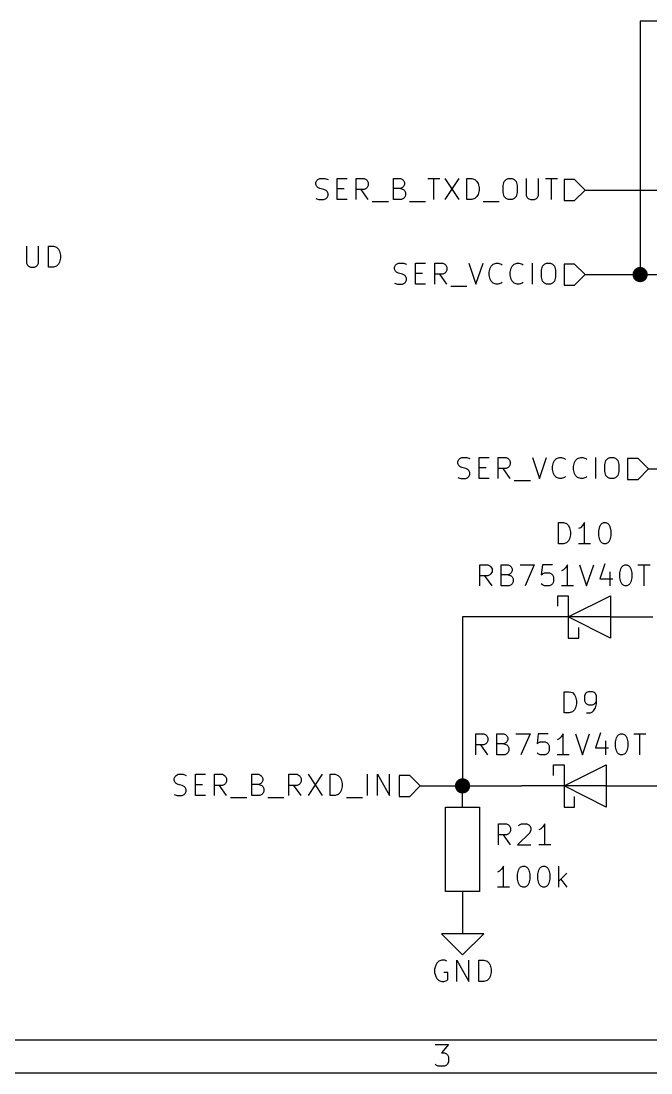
# Model space of a CAD drawing. Extents: x 0.4 to 16.1, y -11.3 to -0.4.
# Drawn here: x 4.346 to 5.836, y -11.299 to -8.81 of the extents above; entities that cross this region are included whole.
import ezdxf

# ---------------------------------------------------------------- set-up
doc = ezdxf.new("R2010")
doc.units = 0
doc.header["$MEASUREMENT"] = 0
for name, color, linetype in [('BROWN2', 54, 'CONTINUOUS'), ('CYAN2', 4, 'CONTINUOUS'), ('GREEN2', 3, 'CONTINUOUS'), ('RED2', 1, 'CONTINUOUS')]:
    doc.layers.add(name, color=color, linetype=linetype)

msp = doc.modelspace()

# ---------------------------------------------------------------- linework, layer by layer
at = {"layer": 'BROWN2', "linetype": 'CONTINUOUS'}
for p, q in [((5.04556, -9.18738), (5.04794, -9.185)), ((5.04794, -9.185), (5.0527, -9.18262)), ((5.0527, -9.18262), (5.06461, -9.18262)), ((5.06461, -9.18262), (5.07175, -9.185)), ((5.09318, -9.23262), (5.09318, -9.18262)), ((5.09318, -9.18262), (5.11699, -9.18262)), ((5.13842, -9.23262), (5.13842, -9.18262)), ((5.13842, -9.18262), (5.15747, -9.18262)), ((5.15747, -9.18262), (5.16223, -9.185)), ((5.16223, -9.185), (5.16461, -9.18738)), ((5.22652, -9.23262), (5.22652, -9.18262)), ((5.22652, -9.18262), (5.24318, -9.18262)), ((5.24318, -9.18262), (5.24794, -9.185)), ((5.24794, -9.185), (5.25032, -9.18738)), ((5.30747, -9.18262), (5.33604, -9.18262)), ((5.32175, -9.23262), (5.32175, -9.18262)), ((5.34794, -9.18262), (5.38128, -9.23262)), ((5.38128, -9.18262), (5.34794, -9.23262)), ((5.40032, -9.23262), (5.40032, -9.18262)), ((5.40032, -9.18262), (5.41223, -9.18262)), ((5.41223, -9.18262), (5.41937, -9.185)), ((5.41937, -9.185), (5.42413, -9.18976)), ((5.48842, -9.18976), (5.49318, -9.185)), ((5.49318, -9.185), (5.49794, -9.18262)), ((5.49794, -9.18262), (5.50747, -9.18262)), ((5.50747, -9.18262), (5.51223, -9.185)), ((5.51223, -9.185), (5.51699, -9.18976)), ((5.5408, -9.18262), (5.5408, -9.22309)), ((5.56937, -9.22309), (5.56937, -9.18262)), ((5.58604, -9.18262), (5.61461, -9.18262)), ((5.60032, -9.23262), (5.60032, -9.18262)), ((5.655, -9.185), (5.63, -9.185)), ((5.63, -9.185), (5.63, -9.235)), ((5.68, -9.21), (5.655, -9.185)), ((5.04318, -9.19214), (5.04556, -9.18738)), ((5.04318, -9.1969), (5.04318, -9.19214)), ((5.04556, -9.20167), (5.04318, -9.1969)), ((5.04794, -9.20405), (5.04556, -9.20167)), ((5.0527, -9.20643), (5.04794, -9.20405)), ((5.06223, -9.20881), (5.0527, -9.20643)), ((5.06699, -9.21119), (5.06223, -9.20881)), ((5.09318, -9.20643), (5.10985, -9.20643)), ((5.15747, -9.20881), (5.13842, -9.20881)), ((5.16699, -9.23262), (5.15032, -9.20881)), ((5.16223, -9.20643), (5.15747, -9.20881)), ((5.16461, -9.20405), (5.16223, -9.20643)), ((5.16461, -9.18738), (5.16699, -9.19214)), ((5.16699, -9.19928), (5.16461, -9.20405)), ((5.16699, -9.19214), (5.16699, -9.19928)), ((5.24318, -9.20643), (5.22652, -9.20643)), ((5.24794, -9.20405), (5.24318, -9.20643)), ((5.24318, -9.20643), (5.25032, -9.20881)), ((5.25032, -9.20167), (5.24794, -9.20405)), ((5.25032, -9.18738), (5.2527, -9.19214)), ((5.2527, -9.1969), (5.25032, -9.20167)), ((5.25032, -9.20881), (5.2527, -9.21119)), ((5.2527, -9.19214), (5.2527, -9.1969)), ((5.42413, -9.18976), (5.42652, -9.19452)), ((5.42652, -9.19452), (5.4289, -9.20405)), ((5.4289, -9.20405), (5.4289, -9.21119)), ((5.48604, -9.19928), (5.48842, -9.18976)), ((5.48604, -9.21595), (5.48604, -9.19928)), ((5.51699, -9.18976), (5.51937, -9.19928)), ((5.51937, -9.19928), (5.51937, -9.21595)), ((5.655, -9.235), (5.68, -9.21)), ((5.04318, -9.23024), (5.05032, -9.23262)), ((5.05032, -9.23262), (5.06223, -9.23262)), ((5.06223, -9.23262), (5.06699, -9.23024)), ((5.06937, -9.21357), (5.06699, -9.21119)), ((5.06699, -9.23024), (5.06937, -9.22785)), ((5.07175, -9.21833), (5.06937, -9.21357)), ((5.06937, -9.22785), (5.07175, -9.22309)), ((5.07175, -9.22309), (5.07175, -9.21833)), ((5.11699, -9.23262), (5.09318, -9.23262)), ((5.24556, -9.23262), (5.22652, -9.23262)), ((5.25032, -9.23024), (5.24556, -9.23262)), ((5.2527, -9.22785), (5.25032, -9.23024)), ((5.2527, -9.21119), (5.25509, -9.21595)), ((5.25509, -9.22309), (5.2527, -9.22785)), ((5.25509, -9.21595), (5.25509, -9.22309)), ((5.41223, -9.23262), (5.40032, -9.23262)), ((5.41937, -9.23024), (5.41223, -9.23262)), ((5.42413, -9.22547), (5.41937, -9.23024)), ((5.42652, -9.22071), (5.42413, -9.22547)), ((5.4289, -9.21119), (5.42652, -9.22071)), ((5.48842, -9.22547), (5.48604, -9.21595)), ((5.49318, -9.23024), (5.48842, -9.22547)), ((5.49794, -9.23262), (5.49318, -9.23024)), ((5.50747, -9.23262), (5.49794, -9.23262)), ((5.51223, -9.23024), (5.50747, -9.23262)), ((5.51699, -9.22547), (5.51223, -9.23024)), ((5.51937, -9.21595), (5.51699, -9.22547)), ((5.5408, -9.22309), (5.54318, -9.22785)), ((5.54318, -9.22785), (5.54556, -9.23024)), ((5.54556, -9.23024), (5.55032, -9.23262)), ((5.55032, -9.23262), (5.55985, -9.23262)), ((5.55985, -9.23262), (5.56461, -9.23024)), ((5.56461, -9.23024), (5.56699, -9.22785)), ((5.56699, -9.22785), (5.56937, -9.22309)), ((5.63, -9.235), (5.655, -9.235)), ((5.17652, -9.23738), (5.21461, -9.23738)), ((5.26461, -9.23738), (5.3027, -9.23738)), ((5.43842, -9.23738), (5.47652, -9.23738)), ((4.35824, -9.34262), (4.35824, -9.38309)), ((4.38681, -9.38309), (4.38681, -9.34262)), ((4.41063, -9.39262), (4.41063, -9.34262)), ((4.41063, -9.34262), (4.42253, -9.34262)), ((4.42253, -9.34262), (4.42967, -9.345)), ((4.42967, -9.345), (4.43443, -9.34976)), ((4.43443, -9.34976), (4.43681, -9.35452)), ((4.43681, -9.35452), (4.4392, -9.36405)), ((4.35824, -9.38309), (4.36063, -9.38785)), ((4.38443, -9.38785), (4.38681, -9.38309)), ((4.43681, -9.38071), (4.43443, -9.38547)), ((4.4392, -9.37119), (4.43681, -9.38071)), ((4.4392, -9.36405), (4.4392, -9.37119)), ((5.23366, -9.385), (5.23842, -9.38262)), ((5.23842, -9.38262), (5.25032, -9.38262)), ((5.25032, -9.38262), (5.25747, -9.385)), ((5.2789, -9.43262), (5.2789, -9.38262)), ((5.2789, -9.38262), (5.3027, -9.38262)), ((5.32413, -9.43262), (5.32413, -9.38262)), ((5.32413, -9.38262), (5.34318, -9.38262)), ((5.34318, -9.38262), (5.34794, -9.385)), ((5.40509, -9.38262), (5.42175, -9.43262)), ((5.42175, -9.43262), (5.43842, -9.38262)), ((5.46223, -9.385), (5.46937, -9.38262)), ((5.46937, -9.38262), (5.47413, -9.38262)), ((5.47413, -9.38262), (5.48128, -9.385)), ((5.51223, -9.385), (5.51937, -9.38262)), ((5.51937, -9.38262), (5.52413, -9.38262)), ((5.52413, -9.38262), (5.53128, -9.385)), ((5.55509, -9.43262), (5.55509, -9.38262)), ((5.58366, -9.385), (5.58842, -9.38262)), ((5.58842, -9.38262), (5.59794, -9.38262)), ((5.59794, -9.38262), (5.6027, -9.385)), ((4.36063, -9.38785), (4.363, -9.39024)), ((4.363, -9.39024), (4.36777, -9.39262)), ((4.36777, -9.39262), (4.37729, -9.39262)), ((4.37729, -9.39262), (4.38205, -9.39024)), ((4.38205, -9.39024), (4.38443, -9.38785)), ((4.42253, -9.39262), (4.41063, -9.39262)), ((4.42967, -9.39024), (4.42253, -9.39262)), ((4.43443, -9.38547), (4.42967, -9.39024)), ((5.2289, -9.39214), (5.23128, -9.38738)), ((5.2289, -9.3969), (5.2289, -9.39214)), ((5.23128, -9.40167), (5.2289, -9.3969)), ((5.23128, -9.38738), (5.23366, -9.385)), ((5.23366, -9.40405), (5.23128, -9.40167)), ((5.23842, -9.40643), (5.23366, -9.40405)), ((5.24794, -9.40881), (5.23842, -9.40643)), ((5.2527, -9.41119), (5.24794, -9.40881)), ((5.2789, -9.40643), (5.29556, -9.40643)), ((5.34318, -9.40881), (5.32413, -9.40881)), ((5.3527, -9.43262), (5.33604, -9.40881)), ((5.34794, -9.40643), (5.34318, -9.40881)), ((5.34794, -9.385), (5.35032, -9.38738)), ((5.35032, -9.40405), (5.34794, -9.40643)), ((5.35032, -9.38738), (5.3527, -9.39214)), ((5.3527, -9.39928), (5.35032, -9.40405)), ((5.3527, -9.39214), (5.3527, -9.39928)), ((5.4527, -9.40405), (5.45509, -9.39452)), ((5.4527, -9.41119), (5.4527, -9.40405)), ((5.45509, -9.39452), (5.45747, -9.38976)), ((5.45747, -9.38976), (5.46223, -9.385)), ((5.48128, -9.385), (5.48366, -9.38738)), ((5.5027, -9.40405), (5.50509, -9.39452)), ((5.5027, -9.41119), (5.5027, -9.40405)), ((5.50509, -9.39452), (5.50747, -9.38976)), ((5.50747, -9.38976), (5.51223, -9.385)), ((5.53128, -9.385), (5.53366, -9.38738)), ((5.57652, -9.39928), (5.5789, -9.38976)), ((5.57652, -9.41595), (5.57652, -9.39928)), ((5.5789, -9.38976), (5.58366, -9.385)), ((5.6027, -9.385), (5.60747, -9.38976)), ((5.60747, -9.38976), (5.60985, -9.39928)), ((5.60985, -9.39928), (5.60985, -9.41595)), ((5.655, -9.385), (5.63, -9.385)), ((5.63, -9.385), (5.63, -9.435)), ((5.68, -9.41), (5.655, -9.385)), ((5.2289, -9.43024), (5.23604, -9.43262)), ((5.23604, -9.43262), (5.24794, -9.43262)), ((5.24794, -9.43262), (5.2527, -9.43024)), ((5.25509, -9.41357), (5.2527, -9.41119)), ((5.2527, -9.43024), (5.25509, -9.42785)), ((5.25747, -9.41833), (5.25509, -9.41357)), ((5.25509, -9.42785), (5.25747, -9.42309)), ((5.25747, -9.42309), (5.25747, -9.41833)), ((5.3027, -9.43262), (5.2789, -9.43262)), ((5.45509, -9.42071), (5.4527, -9.41119)), ((5.45747, -9.42547), (5.45509, -9.42071)), ((5.46223, -9.43024), (5.45747, -9.42547)), ((5.46937, -9.43262), (5.46223, -9.43024)), ((5.47413, -9.43262), (5.46937, -9.43262)), ((5.48128, -9.43024), (5.47413, -9.43262)), ((5.48366, -9.42785), (5.48128, -9.43024)), ((5.50509, -9.42071), (5.5027, -9.41119)), ((5.50747, -9.42547), (5.50509, -9.42071)), ((5.51223, -9.43024), (5.50747, -9.42547)), ((5.51937, -9.43262), (5.51223, -9.43024)), ((5.52413, -9.43262), (5.51937, -9.43262)), ((5.53128, -9.43024), (5.52413, -9.43262)), ((5.53366, -9.42785), (5.53128, -9.43024)), ((5.5789, -9.42547), (5.57652, -9.41595)), ((5.58366, -9.43024), (5.5789, -9.42547)), ((5.58842, -9.43262), (5.58366, -9.43024)), ((5.59794, -9.43262), (5.58842, -9.43262)), ((5.6027, -9.43024), (5.59794, -9.43262)), ((5.60747, -9.42547), (5.6027, -9.43024)), ((5.60985, -9.41595), (5.60747, -9.42547)), ((5.655, -9.435), (5.68, -9.41)), ((5.36223, -9.43738), (5.40032, -9.43738)), ((5.63, -9.435), (5.655, -9.435)), ((5.3789, -9.85214), (5.38128, -9.84738)), ((5.3789, -9.8569), (5.3789, -9.85214)), ((5.38128, -9.86167), (5.3789, -9.8569)), ((5.38128, -9.84738), (5.38366, -9.845)), ((5.38366, -9.845), (5.38842, -9.84262)), ((5.38842, -9.84262), (5.40032, -9.84262)), ((5.40032, -9.84262), (5.40747, -9.845)), ((5.4289, -9.89262), (5.4289, -9.84262)), ((5.4289, -9.84262), (5.4527, -9.84262)), ((5.47413, -9.89262), (5.47413, -9.84262)), ((5.47413, -9.84262), (5.49318, -9.84262)), ((5.49318, -9.84262), (5.49794, -9.845)), ((5.49794, -9.845), (5.50032, -9.84738)), ((5.50032, -9.84738), (5.5027, -9.85214)), ((5.5027, -9.85214), (5.5027, -9.85928)), ((5.55509, -9.84262), (5.57175, -9.89262)), ((5.57175, -9.89262), (5.58842, -9.84262)), ((5.6027, -9.86405), (5.60509, -9.85452)), ((5.60509, -9.85452), (5.60747, -9.84976)), ((5.60747, -9.84976), (5.61223, -9.845)), ((5.61223, -9.845), (5.61937, -9.84262)), ((5.61937, -9.84262), (5.62413, -9.84262)), ((5.62413, -9.84262), (5.63128, -9.845)), ((5.63128, -9.845), (5.63366, -9.84738)), ((5.6527, -9.86405), (5.65509, -9.85452)), ((5.65509, -9.85452), (5.65747, -9.84976)), ((5.65747, -9.84976), (5.66223, -9.845)), ((5.66223, -9.845), (5.66937, -9.84262)), ((5.66937, -9.84262), (5.67413, -9.84262)), ((5.67413, -9.84262), (5.68128, -9.845)), ((5.68128, -9.845), (5.68366, -9.84738)), ((5.70509, -9.89262), (5.70509, -9.84262)), ((5.72652, -9.85928), (5.7289, -9.84976)), ((5.7289, -9.84976), (5.73366, -9.845)), ((5.73366, -9.845), (5.73842, -9.84262)), ((5.73842, -9.84262), (5.74794, -9.84262)), ((5.74794, -9.84262), (5.7527, -9.845)), ((5.7527, -9.845), (5.75747, -9.84976)), ((5.75747, -9.84976), (5.75985, -9.85928)), ((5.805, -9.845), (5.78, -9.845)), ((5.78, -9.845), (5.78, -9.895)), ((5.83, -9.87), (5.805, -9.845)), ((5.38366, -9.86405), (5.38128, -9.86167)), ((5.38842, -9.86643), (5.38366, -9.86405)), ((5.39794, -9.86881), (5.38842, -9.86643)), ((5.4027, -9.87119), (5.39794, -9.86881)), ((5.40509, -9.87357), (5.4027, -9.87119)), ((5.40747, -9.87833), (5.40509, -9.87357)), ((5.40747, -9.88309), (5.40747, -9.87833)), ((5.4289, -9.86643), (5.44556, -9.86643)), ((5.49318, -9.86881), (5.47413, -9.86881)), ((5.5027, -9.89262), (5.48604, -9.86881)), ((5.49794, -9.86643), (5.49318, -9.86881)), ((5.50032, -9.86405), (5.49794, -9.86643)), ((5.5027, -9.85928), (5.50032, -9.86405)), ((5.6027, -9.87119), (5.6027, -9.86405)), ((5.60509, -9.88071), (5.6027, -9.87119)), ((5.60747, -9.88547), (5.60509, -9.88071)), ((5.6527, -9.87119), (5.6527, -9.86405)), ((5.65509, -9.88071), (5.6527, -9.87119)), ((5.65747, -9.88547), (5.65509, -9.88071)), ((5.72652, -9.87595), (5.72652, -9.85928)), ((5.7289, -9.88547), (5.72652, -9.87595)), ((5.75985, -9.87595), (5.75747, -9.88547)), ((5.75985, -9.85928), (5.75985, -9.87595)), ((5.805, -9.895), (5.83, -9.87)), ((5.3789, -9.89024), (5.38604, -9.89262)), ((5.38604, -9.89262), (5.39794, -9.89262)), ((5.39794, -9.89262), (5.4027, -9.89024)), ((5.4027, -9.89024), (5.40509, -9.88785)), ((5.40509, -9.88785), (5.40747, -9.88309)), ((5.4527, -9.89262), (5.4289, -9.89262)), ((5.51223, -9.89738), (5.55032, -9.89738)), ((5.61223, -9.89024), (5.60747, -9.88547)), ((5.61937, -9.89262), (5.61223, -9.89024)), ((5.62413, -9.89262), (5.61937, -9.89262)), ((5.63128, -9.89024), (5.62413, -9.89262)), ((5.63366, -9.88785), (5.63128, -9.89024)), ((5.66223, -9.89024), (5.65747, -9.88547)), ((5.66937, -9.89262), (5.66223, -9.89024)), ((5.67413, -9.89262), (5.66937, -9.89262)), ((5.68128, -9.89024), (5.67413, -9.89262)), ((5.68366, -9.88785), (5.68128, -9.89024)), ((5.73366, -9.89024), (5.7289, -9.88547)), ((5.73842, -9.89262), (5.73366, -9.89024)), ((5.74794, -9.89262), (5.73842, -9.89262)), ((5.7527, -9.89024), (5.74794, -9.89262)), ((5.75747, -9.88547), (5.7527, -9.89024)), ((5.78, -9.895), (5.805, -9.895)), ((4.70794, -10.6021), (4.71032, -10.5974)), ((4.70794, -10.6069), (4.70794, -10.6021)), ((4.71032, -10.5974), (4.7127, -10.595)), ((4.7127, -10.595), (4.71747, -10.5926)), ((4.71747, -10.5926), (4.72937, -10.5926)), ((4.72937, -10.5926), (4.73652, -10.595)), ((4.75794, -10.6426), (4.75794, -10.5926)), ((4.75794, -10.5926), (4.78175, -10.5926)), ((4.80318, -10.6426), (4.80318, -10.5926)), ((4.80318, -10.5926), (4.82223, -10.5926)), ((4.82223, -10.5926), (4.82699, -10.595)), ((4.82699, -10.595), (4.82937, -10.5974)), ((4.82937, -10.5974), (4.83175, -10.6021)), ((4.83175, -10.6021), (4.83175, -10.6093)), ((4.89128, -10.6426), (4.89128, -10.5926)), ((4.89128, -10.5926), (4.90794, -10.5926)), ((4.90794, -10.5926), (4.9127, -10.595)), ((4.9127, -10.595), (4.91509, -10.5974)), ((4.91509, -10.5974), (4.91747, -10.6021)), ((4.91747, -10.6021), (4.91747, -10.6069)), ((4.97937, -10.6426), (4.97937, -10.5926)), ((4.97937, -10.5926), (4.99842, -10.5926)), ((4.99842, -10.5926), (5.00318, -10.595)), ((5.00318, -10.595), (5.00556, -10.5974)), ((5.00556, -10.5974), (5.00794, -10.6021)), ((5.00794, -10.6021), (5.00794, -10.6093)), ((5.02461, -10.5926), (5.05794, -10.6426)), ((5.05794, -10.5926), (5.02461, -10.6426)), ((5.07699, -10.6426), (5.07699, -10.5926)), ((5.07699, -10.5926), (5.0889, -10.5926)), ((5.0889, -10.5926), (5.09604, -10.595)), ((5.09604, -10.595), (5.1008, -10.5998)), ((5.1008, -10.5998), (5.10318, -10.6045)), ((5.16509, -10.6426), (5.16509, -10.5926)), ((5.1889, -10.6426), (5.1889, -10.5926)), ((5.1889, -10.5926), (5.21747, -10.6426)), ((5.21747, -10.6426), (5.21747, -10.5926)), ((5.265, -10.595), (5.24, -10.595)), ((5.24, -10.595), (5.24, -10.645)), ((5.29, -10.62), (5.265, -10.595)), ((4.71032, -10.6117), (4.70794, -10.6069)), ((4.7127, -10.614), (4.71032, -10.6117)), ((4.71747, -10.6164), (4.7127, -10.614)), ((4.72699, -10.6188), (4.71747, -10.6164)), ((4.73175, -10.6212), (4.72699, -10.6188)), ((4.73413, -10.6236), (4.73175, -10.6212)), ((4.73652, -10.6283), (4.73413, -10.6236)), ((4.73652, -10.6331), (4.73652, -10.6283)), ((4.75794, -10.6164), (4.77461, -10.6164)), ((4.82223, -10.6188), (4.80318, -10.6188)), ((4.83175, -10.6426), (4.81509, -10.6188)), ((4.82699, -10.6164), (4.82223, -10.6188)), ((4.82937, -10.614), (4.82699, -10.6164)), ((4.83175, -10.6093), (4.82937, -10.614)), ((4.90794, -10.6164), (4.89128, -10.6164)), ((4.9127, -10.614), (4.90794, -10.6164)), ((4.90794, -10.6164), (4.91509, -10.6188)), ((4.91509, -10.6117), (4.9127, -10.614)), ((4.91747, -10.6069), (4.91509, -10.6117)), ((4.91509, -10.6188), (4.91747, -10.6212)), ((4.91747, -10.6212), (4.91985, -10.6259)), ((4.91985, -10.6259), (4.91985, -10.6331)), ((4.99842, -10.6188), (4.97937, -10.6188)), ((5.00794, -10.6426), (4.99128, -10.6188)), ((5.00318, -10.6164), (4.99842, -10.6188)), ((5.00556, -10.614), (5.00318, -10.6164)), ((5.00794, -10.6093), (5.00556, -10.614)), ((5.10318, -10.6045), (5.10556, -10.614)), ((5.10556, -10.6212), (5.10318, -10.6307)), ((5.10556, -10.614), (5.10556, -10.6212)), ((5.265, -10.645), (5.29, -10.62)), ((4.70794, -10.6402), (4.71509, -10.6426)), ((4.71509, -10.6426), (4.72699, -10.6426)), ((4.72699, -10.6426), (4.73175, -10.6402)), ((4.73175, -10.6402), (4.73413, -10.6379)), ((4.73413, -10.6379), (4.73652, -10.6331)), ((4.78175, -10.6426), (4.75794, -10.6426)), ((4.84128, -10.6474), (4.87937, -10.6474)), ((4.91032, -10.6426), (4.89128, -10.6426)), ((4.91509, -10.6402), (4.91032, -10.6426)), ((4.91747, -10.6379), (4.91509, -10.6402)), ((4.91985, -10.6331), (4.91747, -10.6379)), ((4.92937, -10.6474), (4.96747, -10.6474)), ((5.0889, -10.6426), (5.07699, -10.6426)), ((5.09604, -10.6402), (5.0889, -10.6426)), ((5.1008, -10.6355), (5.09604, -10.6402)), ((5.10318, -10.6307), (5.1008, -10.6355)), ((5.11509, -10.6474), (5.15318, -10.6474)), ((5.24, -10.645), (5.265, -10.645))]:
    msp.add_line(p, q, dxfattribs=at)
at = {"layer": 'CYAN2', "linetype": 'CONTINUOUS'}
for p, q in [((5.61678, -10.047), (5.61678, -9.99695)), ((5.61678, -9.99695), (5.62869, -9.99695)), ((5.62869, -9.99695), (5.63583, -9.99933)), ((5.63583, -9.99933), (5.64059, -10.0041)), ((5.64059, -10.0041), (5.64297, -10.0089)), ((5.67393, -10.0041), (5.66917, -10.0089)), ((5.67869, -9.99695), (5.67393, -10.0041)), ((5.67869, -10.047), (5.67869, -9.99695)), ((5.71202, -10.016), (5.7144, -10.0065)), ((5.7144, -10.0065), (5.71678, -10.0017)), ((5.71678, -10.0017), (5.71917, -9.99933)), ((5.71917, -9.99933), (5.72393, -9.99695)), ((5.72393, -9.99695), (5.72869, -9.99695)), ((5.72869, -9.99695), (5.73345, -9.99933)), ((5.73345, -9.99933), (5.73583, -10.0017)), ((5.73583, -10.0017), (5.73821, -10.0065)), ((5.73821, -10.0065), (5.74059, -10.016)), ((5.64297, -10.0089), (5.64535, -10.0184)), ((5.64535, -10.0255), (5.64297, -10.035)), ((5.64535, -10.0184), (5.64535, -10.0255)), ((5.66917, -10.0089), (5.6644, -10.0112)), ((5.71202, -10.0279), (5.71202, -10.016)), ((5.7144, -10.0374), (5.71202, -10.0279)), ((5.74059, -10.0279), (5.73821, -10.0374)), ((5.74059, -10.016), (5.74059, -10.0279)), ((5.62869, -10.047), (5.61678, -10.047)), ((5.63583, -10.0446), (5.62869, -10.047)), ((5.64059, -10.0398), (5.63583, -10.0446)), ((5.64297, -10.035), (5.64059, -10.0398)), ((5.69297, -10.047), (5.6644, -10.047)), ((5.71678, -10.0422), (5.7144, -10.0374)), ((5.71917, -10.0446), (5.71678, -10.0422)), ((5.72393, -10.047), (5.71917, -10.0446)), ((5.72869, -10.047), (5.72393, -10.047)), ((5.73345, -10.0446), (5.72869, -10.047)), ((5.73583, -10.0422), (5.73345, -10.0446)), ((5.73821, -10.0374), (5.73583, -10.0422)), ((5.43107, -10.1468), (5.43107, -10.0968)), ((5.43107, -10.0968), (5.45012, -10.0968)), ((5.45012, -10.0968), (5.45488, -10.0992)), ((5.45488, -10.0992), (5.45726, -10.1016)), ((5.45726, -10.1016), (5.45964, -10.1064)), ((5.45964, -10.1064), (5.45964, -10.1135)), ((5.48107, -10.1468), (5.48107, -10.0968)), ((5.48107, -10.0968), (5.49774, -10.0968)), ((5.49774, -10.0968), (5.5025, -10.0992)), ((5.5025, -10.0992), (5.50488, -10.1016)), ((5.50488, -10.1016), (5.50726, -10.1064)), ((5.50726, -10.1064), (5.50726, -10.1111)), ((5.52631, -10.0968), (5.55964, -10.0968)), ((5.55964, -10.0968), (5.53821, -10.1468)), ((5.57869, -10.0968), (5.57631, -10.1206)), ((5.6025, -10.0968), (5.57869, -10.0968)), ((5.63345, -10.104), (5.62869, -10.1087)), ((5.63821, -10.0968), (5.63345, -10.104)), ((5.63821, -10.1468), (5.63821, -10.0968)), ((5.66678, -10.0968), (5.68345, -10.1468)), ((5.68345, -10.1468), (5.70012, -10.0968)), ((5.72631, -10.0944), (5.7144, -10.1302)), ((5.76202, -10.1159), (5.7644, -10.1064)), ((5.7644, -10.1064), (5.76678, -10.1016)), ((5.76678, -10.1016), (5.76917, -10.0992)), ((5.76917, -10.0992), (5.77393, -10.0968)), ((5.77393, -10.0968), (5.77869, -10.0968)), ((5.77869, -10.0968), (5.78345, -10.0992)), ((5.78345, -10.0992), (5.78583, -10.1016)), ((5.78583, -10.1016), (5.78821, -10.1064)), ((5.78821, -10.1064), (5.79059, -10.1159)), ((5.80488, -10.0968), (5.83345, -10.0968)), ((5.81917, -10.1468), (5.81917, -10.0968)), ((5.45012, -10.123), (5.43107, -10.123)), ((5.45964, -10.1468), (5.44297, -10.123)), ((5.45488, -10.1206), (5.45012, -10.123)), ((5.45726, -10.1183), (5.45488, -10.1206)), ((5.45964, -10.1135), (5.45726, -10.1183)), ((5.49774, -10.1206), (5.48107, -10.1206)), ((5.5025, -10.1183), (5.49774, -10.1206)), ((5.49774, -10.1206), (5.50488, -10.123)), ((5.50488, -10.1159), (5.5025, -10.1183)), ((5.50726, -10.1111), (5.50488, -10.1159)), ((5.50488, -10.123), (5.50726, -10.1254)), ((5.50726, -10.1254), (5.50964, -10.1302)), ((5.50964, -10.1302), (5.50964, -10.1373)), ((5.57631, -10.1206), (5.57869, -10.1183)), ((5.57869, -10.1183), (5.58345, -10.1159)), ((5.58345, -10.1159), (5.59535, -10.1159)), ((5.59535, -10.1159), (5.60012, -10.1183)), ((5.60012, -10.1183), (5.6025, -10.1206)), ((5.6025, -10.1206), (5.60488, -10.1254)), ((5.60488, -10.1254), (5.60488, -10.1373)), ((5.62869, -10.1087), (5.62393, -10.1111)), ((5.7144, -10.1302), (5.74535, -10.1302)), ((5.73821, -10.1135), (5.73821, -10.1468)), ((5.76202, -10.1278), (5.76202, -10.1159)), ((5.7644, -10.1373), (5.76202, -10.1278)), ((5.79059, -10.1278), (5.78821, -10.1373)), ((5.79059, -10.1159), (5.79059, -10.1278)), ((5.50012, -10.1468), (5.48107, -10.1468)), ((5.50488, -10.1444), (5.50012, -10.1468)), ((5.50726, -10.1421), (5.50488, -10.1444)), ((5.50964, -10.1373), (5.50726, -10.1421)), ((5.57869, -10.1444), (5.57631, -10.1421)), ((5.58345, -10.1468), (5.57869, -10.1444)), ((5.59535, -10.1468), (5.58345, -10.1468)), ((5.60012, -10.1444), (5.59535, -10.1468)), ((5.6025, -10.1421), (5.60012, -10.1444)), ((5.60488, -10.1373), (5.6025, -10.1421)), ((5.6525, -10.1468), (5.62393, -10.1468)), ((5.76678, -10.1421), (5.7644, -10.1373)), ((5.76917, -10.1444), (5.76678, -10.1421)), ((5.77393, -10.1468), (5.76917, -10.1444)), ((5.77869, -10.1468), (5.77393, -10.1468)), ((5.78345, -10.1444), (5.77869, -10.1468)), ((5.78583, -10.1421), (5.78345, -10.1444)), ((5.78821, -10.1373), (5.78583, -10.1421)), ((5.63059, -10.447), (5.63059, -10.397)), ((5.63059, -10.397), (5.6425, -10.397)), ((5.6425, -10.397), (5.64964, -10.3993)), ((5.64964, -10.3993), (5.6544, -10.4041)), ((5.6544, -10.4041), (5.65678, -10.4089)), ((5.68059, -10.4017), (5.67821, -10.4065)), ((5.68297, -10.3993), (5.68059, -10.4017)), ((5.68774, -10.397), (5.68297, -10.3993)), ((5.69726, -10.397), (5.68774, -10.397)), ((5.70202, -10.3993), (5.69726, -10.397)), ((5.7044, -10.4017), (5.70202, -10.3993)), ((5.70678, -10.4065), (5.7044, -10.4017)), ((5.65678, -10.4089), (5.65917, -10.4184)), ((5.65917, -10.4255), (5.65678, -10.435)), ((5.65917, -10.4184), (5.65917, -10.4255)), ((5.67821, -10.4065), (5.67821, -10.4184)), ((5.67821, -10.4184), (5.68059, -10.4231)), ((5.68059, -10.4231), (5.68297, -10.4255)), ((5.68297, -10.4255), (5.68774, -10.4279)), ((5.68774, -10.4279), (5.69726, -10.4279)), ((5.69726, -10.4279), (5.70202, -10.4255)), ((5.70202, -10.4255), (5.7044, -10.4231)), ((5.7044, -10.4231), (5.70678, -10.4184)), ((5.7044, -10.435), (5.70678, -10.4255)), ((5.70678, -10.4255), (5.70678, -10.4065)), ((5.6425, -10.447), (5.63059, -10.447)), ((5.64964, -10.4446), (5.6425, -10.447)), ((5.6544, -10.4398), (5.64964, -10.4446)), ((5.65678, -10.435), (5.6544, -10.4398)), ((5.68297, -10.447), (5.6925, -10.447)), ((5.6925, -10.447), (5.69726, -10.4446)), ((5.69726, -10.4446), (5.69964, -10.4422)), ((5.69964, -10.4422), (5.7044, -10.435)), ((5.42107, -10.5468), (5.42107, -10.4968)), ((5.42107, -10.4968), (5.44012, -10.4968)), ((5.44012, -10.4968), (5.44488, -10.4992)), ((5.44488, -10.4992), (5.44726, -10.5016)), ((5.44726, -10.5016), (5.44964, -10.5064)), ((5.47107, -10.5468), (5.47107, -10.4968)), ((5.47107, -10.4968), (5.48774, -10.4968)), ((5.48774, -10.4968), (5.4925, -10.4992)), ((5.4925, -10.4992), (5.49488, -10.5016)), ((5.49488, -10.5016), (5.49726, -10.5064)), ((5.51631, -10.4968), (5.54964, -10.4968)), ((5.54964, -10.4968), (5.52821, -10.5468)), ((5.56869, -10.4968), (5.56631, -10.5206)), ((5.5925, -10.4968), (5.56869, -10.4968)), ((5.62345, -10.504), (5.61869, -10.5087)), ((5.62821, -10.4968), (5.62345, -10.504)), ((5.62821, -10.5468), (5.62821, -10.4968)), ((5.65678, -10.4968), (5.67345, -10.5468)), ((5.67345, -10.5468), (5.69012, -10.4968)), ((5.71631, -10.4944), (5.7044, -10.5302)), ((5.7544, -10.5064), (5.75678, -10.5016)), ((5.75678, -10.5016), (5.75917, -10.4992)), ((5.75917, -10.4992), (5.76393, -10.4968)), ((5.76393, -10.4968), (5.76869, -10.4968)), ((5.76869, -10.4968), (5.77345, -10.4992)), ((5.77345, -10.4992), (5.77583, -10.5016)), ((5.77583, -10.5016), (5.77821, -10.5064)), ((5.79488, -10.4968), (5.82345, -10.4968)), ((5.80917, -10.5468), (5.80917, -10.4968)), ((5.44012, -10.523), (5.42107, -10.523)), ((5.44964, -10.5468), (5.43297, -10.523)), ((5.44488, -10.5206), (5.44012, -10.523)), ((5.44726, -10.5183), (5.44488, -10.5206)), ((5.44964, -10.5135), (5.44726, -10.5183)), ((5.44964, -10.5064), (5.44964, -10.5135)), ((5.48774, -10.5206), (5.47107, -10.5206)), ((5.4925, -10.5183), (5.48774, -10.5206)), ((5.48774, -10.5206), (5.49488, -10.523)), ((5.49488, -10.5159), (5.4925, -10.5183)), ((5.49726, -10.5111), (5.49488, -10.5159)), ((5.49488, -10.523), (5.49726, -10.5254)), ((5.49726, -10.5064), (5.49726, -10.5111)), ((5.49726, -10.5254), (5.49964, -10.5302)), ((5.56631, -10.5206), (5.56869, -10.5183)), ((5.56869, -10.5183), (5.57345, -10.5159)), ((5.57345, -10.5159), (5.58535, -10.5159)), ((5.58535, -10.5159), (5.59012, -10.5183)), ((5.59012, -10.5183), (5.5925, -10.5206)), ((5.5925, -10.5206), (5.59488, -10.5254)), ((5.59488, -10.5254), (5.59488, -10.5373)), ((5.61869, -10.5087), (5.61393, -10.5111)), ((5.72821, -10.5135), (5.72821, -10.5468)), ((5.75202, -10.5159), (5.7544, -10.5064)), ((5.75202, -10.5278), (5.75202, -10.5159)), ((5.7544, -10.5373), (5.75202, -10.5278)), ((5.77821, -10.5064), (5.78059, -10.5159)), ((5.78059, -10.5278), (5.77821, -10.5373)), ((5.78059, -10.5159), (5.78059, -10.5278)), ((5.49012, -10.5468), (5.47107, -10.5468)), ((5.49488, -10.5444), (5.49012, -10.5468)), ((5.49726, -10.5421), (5.49488, -10.5444)), ((5.49964, -10.5373), (5.49726, -10.5421)), ((5.49964, -10.5302), (5.49964, -10.5373)), ((5.56869, -10.5444), (5.56631, -10.5421)), ((5.57345, -10.5468), (5.56869, -10.5444)), ((5.58535, -10.5468), (5.57345, -10.5468)), ((5.59012, -10.5444), (5.58535, -10.5468)), ((5.5925, -10.5421), (5.59012, -10.5444)), ((5.59488, -10.5373), (5.5925, -10.5421)), ((5.6425, -10.5468), (5.61393, -10.5468)), ((5.7044, -10.5302), (5.73535, -10.5302)), ((5.75678, -10.5421), (5.7544, -10.5373)), ((5.75917, -10.5444), (5.75678, -10.5421)), ((5.76393, -10.5468), (5.75917, -10.5444)), ((5.76869, -10.5468), (5.76393, -10.5468)), ((5.77345, -10.5444), (5.76869, -10.5468)), ((5.77583, -10.5421), (5.77345, -10.5444)), ((5.77821, -10.5373), (5.77583, -10.5421)), ((5.47503, -10.7598), (5.47503, -10.7098)), ((5.47503, -10.7098), (5.49407, -10.7098)), ((5.49407, -10.7098), (5.49884, -10.7121)), ((5.49884, -10.7121), (5.50122, -10.7145)), ((5.50122, -10.7145), (5.5036, -10.7193)), ((5.5036, -10.7264), (5.50122, -10.7312)), ((5.5036, -10.7193), (5.5036, -10.7264)), ((5.52265, -10.7145), (5.52503, -10.7121)), ((5.52503, -10.7121), (5.52979, -10.7098)), ((5.52979, -10.7098), (5.54169, -10.7098)), ((5.54169, -10.7098), (5.54646, -10.7121)), ((5.54646, -10.7121), (5.54884, -10.7145)), ((5.54884, -10.7145), (5.55122, -10.7193)), ((5.55122, -10.724), (5.54884, -10.7312)), ((5.55122, -10.7193), (5.55122, -10.724)), ((5.57503, -10.7217), (5.57027, -10.724)), ((5.57979, -10.7169), (5.57503, -10.7217)), ((5.58455, -10.7098), (5.57979, -10.7169)), ((5.58455, -10.7598), (5.58455, -10.7098)), ((5.49407, -10.7359), (5.47503, -10.7359)), ((5.5036, -10.7598), (5.48693, -10.7359)), ((5.49884, -10.7336), (5.49407, -10.7359)), ((5.50122, -10.7312), (5.49884, -10.7336)), ((5.54884, -10.7312), (5.52027, -10.7598)), ((5.52027, -10.7598), (5.55122, -10.7598)), ((5.59884, -10.7598), (5.57027, -10.7598)), ((5.47741, -10.8215), (5.47265, -10.8239)), ((5.48217, -10.8168), (5.47741, -10.8215)), ((5.48693, -10.8096), (5.48217, -10.8168)), ((5.48693, -10.8596), (5.48693, -10.8096)), ((5.52026, -10.8287), (5.52265, -10.8192)), ((5.52265, -10.8192), (5.52503, -10.8144)), ((5.52503, -10.8144), (5.52741, -10.812)), ((5.52741, -10.812), (5.53217, -10.8096)), ((5.53217, -10.8096), (5.53693, -10.8096)), ((5.53693, -10.8096), (5.54169, -10.812)), ((5.54169, -10.812), (5.54407, -10.8144)), ((5.54407, -10.8144), (5.54646, -10.8192)), ((5.54646, -10.8192), (5.54884, -10.8287)), ((5.56789, -10.8287), (5.57026, -10.8192)), ((5.57026, -10.8192), (5.57265, -10.8144)), ((5.57265, -10.8144), (5.57503, -10.812)), ((5.57503, -10.812), (5.57979, -10.8096)), ((5.57979, -10.8096), (5.58455, -10.8096)), ((5.58455, -10.8096), (5.58931, -10.812)), ((5.58931, -10.812), (5.59169, -10.8144)), ((5.59169, -10.8144), (5.59407, -10.8192)), ((5.59407, -10.8192), (5.59646, -10.8287)), ((5.61789, -10.8596), (5.61789, -10.8096)), ((5.63693, -10.8263), (5.61789, -10.8453)), ((5.52026, -10.8406), (5.52026, -10.8287)), ((5.52265, -10.8501), (5.52026, -10.8406)), ((5.52503, -10.8549), (5.52265, -10.8501)), ((5.54646, -10.8501), (5.54407, -10.8549)), ((5.54884, -10.8406), (5.54646, -10.8501)), ((5.54884, -10.8287), (5.54884, -10.8406)), ((5.56789, -10.8406), (5.56789, -10.8287)), ((5.57026, -10.8501), (5.56789, -10.8406)), ((5.57265, -10.8549), (5.57026, -10.8501)), ((5.59407, -10.8501), (5.59169, -10.8549)), ((5.59646, -10.8406), (5.59407, -10.8501)), ((5.59646, -10.8287), (5.59646, -10.8406)), ((5.62265, -10.8406), (5.63693, -10.8596)), ((5.50122, -10.8596), (5.47265, -10.8596)), ((5.52741, -10.8573), (5.52503, -10.8549)), ((5.53217, -10.8596), (5.52741, -10.8573)), ((5.53693, -10.8596), (5.53217, -10.8596)), ((5.54169, -10.8573), (5.53693, -10.8596)), ((5.54407, -10.8549), (5.54169, -10.8573)), ((5.57503, -10.8573), (5.57265, -10.8549)), ((5.57979, -10.8596), (5.57503, -10.8573)), ((5.58455, -10.8596), (5.57979, -10.8596)), ((5.58931, -10.8573), (5.58455, -10.8596)), ((5.59169, -10.8549), (5.58931, -10.8573)), ((5.32639, -11.0445), (5.32401, -11.054)), ((5.32878, -11.0398), (5.32639, -11.0445)), ((5.33354, -11.035), (5.32878, -11.0398)), ((5.34068, -11.0326), (5.33354, -11.035)), ((5.34782, -11.0326), (5.34068, -11.0326)), ((5.35258, -11.035), (5.34782, -11.0326)), ((5.37639, -11.0826), (5.37639, -11.0326)), ((5.37639, -11.0326), (5.40496, -11.0826)), ((5.40496, -11.0826), (5.40496, -11.0326)), ((5.42878, -11.0826), (5.42878, -11.0326)), ((5.42878, -11.0326), (5.44068, -11.0326)), ((5.44068, -11.0326), (5.44782, -11.035)), ((5.44782, -11.035), (5.45258, -11.0398)), ((5.45258, -11.0398), (5.45496, -11.0445)), ((5.45496, -11.0445), (5.45735, -11.054)), ((5.32401, -11.054), (5.32401, -11.0612)), ((5.32401, -11.0612), (5.32639, -11.0707)), ((5.32639, -11.0707), (5.32878, -11.0755)), ((5.32878, -11.0755), (5.33354, -11.0802)), ((5.35496, -11.0612), (5.34544, -11.0612)), ((5.35496, -11.0779), (5.35496, -11.0612)), ((5.45258, -11.0755), (5.44782, -11.0802)), ((5.45496, -11.0707), (5.45258, -11.0755)), ((5.45735, -11.0612), (5.45496, -11.0707)), ((5.45735, -11.054), (5.45735, -11.0612)), ((5.33354, -11.0802), (5.34068, -11.0826)), ((5.34068, -11.0826), (5.34544, -11.0826)), ((5.34544, -11.0826), (5.35258, -11.0802)), ((5.35258, -11.0802), (5.35496, -11.0779)), ((5.44068, -11.0826), (5.42878, -11.0826)), ((5.44782, -11.0802), (5.44068, -11.0826))]:
    msp.add_line(p, q, dxfattribs=at)
at = {"layer": 'GREEN2', "linetype": 'CONTINUOUS'}
for p, q in [((5.81, -8.81), (5.81, -9.41)), ((5.94, -8.81), (5.81, -8.81)), ((5.68, -9.21), (5.97, -9.21)), ((5.68, -9.41), (5.81, -9.41)), ((5.81, -9.41), (5.94, -9.41)), ((5.83, -9.87), (5.97, -9.87)), ((5.39, -10.22), (5.39, -10.62)), ((5.54, -10.22), (5.39, -10.22)), ((5.29, -10.62), (5.39, -10.62)), ((5.39, -10.62), (5.53, -10.62)), ((5.83, -10.62), (5.97, -10.62))]:
    msp.add_line(p, q, dxfattribs=at)
at = {"layer": 'GREEN2', "const_width": 0.018}
for points in [[(5.801, -9.41, 1), (5.819, -9.41, 1)], [(5.381, -10.62, 1), (5.399, -10.62, 1)]]:
    msp.add_lwpolyline(points, format="xyb", close=True, dxfattribs=at)
at = {"layer": 'RED2', "linetype": 'CONTINUOUS'}
for p, q in [((5.615, -10.195), (5.615, -10.17)), ((5.615, -10.17), (5.64, -10.17)), ((5.64, -10.22), (5.74, -10.17)), ((5.64, -10.17), (5.64, -10.27)), ((5.74, -10.17), (5.74, -10.27)), ((5.64, -10.22), (5.54, -10.22)), ((5.74, -10.22), (5.64, -10.22)), ((5.74, -10.27), (5.64, -10.22)), ((5.74, -10.22), (5.84, -10.22)), ((5.665, -10.27), (5.665, -10.245)), ((5.64, -10.27), (5.665, -10.27)), ((5.605, -10.595), (5.605, -10.57)), ((5.605, -10.57), (5.63, -10.57)), ((5.63, -10.62), (5.73, -10.57)), ((5.63, -10.57), (5.63, -10.67)), ((5.73, -10.57), (5.73, -10.67)), ((5.39, -10.67), (5.39, -10.62)), ((5.63, -10.62), (5.53, -10.62)), ((5.73, -10.62), (5.63, -10.62)), ((5.73, -10.67), (5.63, -10.62)), ((5.73, -10.62), (5.83, -10.62)), ((5.655, -10.67), (5.655, -10.645)), ((5.35, -10.87), (5.35, -10.67)), ((5.35, -10.67), (5.43, -10.67)), ((5.43, -10.67), (5.43, -10.87)), ((5.63, -10.67), (5.655, -10.67)), ((5.43, -10.87), (5.35, -10.87)), ((5.39, -10.87), (5.39, -10.92)), ((5.39, -10.92), (5.39, -10.97)), ((5.39, -10.97), (5.34, -10.97)), ((5.34, -10.97), (5.39, -11.02)), ((5.39, -11.02), (5.44, -10.97)), ((5.44, -10.97), (5.39, -10.97)), ((0.472441, -11.2206), (16.0626, -11.2206)), ((5.32522, -11.2319), (5.35691, -11.2319)), ((5.35691, -11.2319), (5.33985, -11.2514)), ((5.33985, -11.2514), (5.34716, -11.2514)), ((5.34716, -11.2514), (5.35203, -11.2538)), ((5.35203, -11.2538), (5.35447, -11.2563)), ((5.35447, -11.2563), (5.35691, -11.2611)), ((5.35691, -11.2733), (5.35447, -11.2782)), ((5.35691, -11.2611), (5.35691, -11.2733)), ((0.393701, -11.2993), (16.1413, -11.2993)), ((5.32766, -11.2806), (5.32522, -11.2782)), ((5.33254, -11.2831), (5.32766, -11.2806)), ((5.34716, -11.2831), (5.33254, -11.2831)), ((5.35203, -11.2806), (5.34716, -11.2831)), ((5.35447, -11.2782), (5.35203, -11.2806))]:
    msp.add_line(p, q, dxfattribs=at)

doc.saveas('drawing.dxf')
